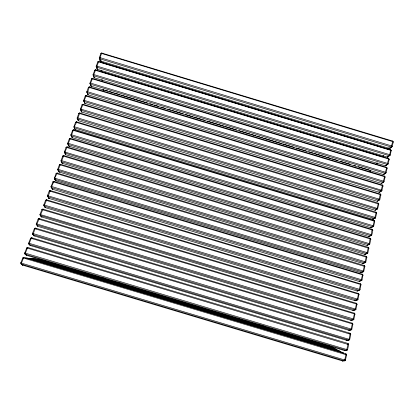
<?xml version="1.0" encoding="UTF-8"?>
<svg xmlns="http://www.w3.org/2000/svg" width="414" height="414" viewBox="0 0 414 414"><rect width="100%" height="100%" fill="white"/><g stroke="black" fill="none" stroke-linecap="round" stroke-linejoin="round"><path stroke-width="0.62" d="M72.388 137.696L72.202 137.702A0.89 0.818 -9.6 0 1 71.663 136.667L70.872 134.871A0.916 0.259 21.4 0 1 71.575 134.798L373.159 225.733L372.781 226.629L373.117 225.899L374.204 221.138L73.252 130.358L71.399 135.487L72.419 137.66M370.794 227.534L370.965 227.772A0.885 0.812 45.1 0 0 371.974 227.214L373.738 226.06M359.968 289.696L359.399 289.308L360.408 284.428L49.551 191.035L49.928 191.123L50.327 190.543L360.268 283.745A0.931 0.849 51.8 0 1 360.956 284.868L359.957 289.702A0.931 0.854 52.6 0 1 358.912 290.307L357.07 290.876M353.872 319.261L353.287 318.915L354.332 313.869L38.492 219.115L38.823 219.197L39.268 218.561L354.203 313.124A0.952 0.869 56.8 0 1 354.891 314.273L353.861 319.266A0.952 0.875 57.6 0 1 352.8 319.898L351.139 320.384L37.84 226.36L36.742 224.926L352.8 319.898L353.194 319.261L353.287 318.915L36.479 223.855L36.939 223.964L39.247 218.566M38.761 259.64L38.75 259.759M50.332 190.538L47.946 196.841L358.912 290.307L359.305 289.65L359.399 289.308L47.465 195.646M345.462 360.185L346.544 354.938L345.995 354.705L23.448 258.02L21.362 263.397L21.342 264.111L344.339 360.858A0.988 0.9 64.6 0 0 345.426 360.19L20.767 262.926A0.994 0.911 -29.9 0 0 21.342 264.111L22.553 265.105L342.714 360.998L344.603 360.563L345.913 354.632M41.871 216.729C41.131 217.692 40.049 215.12 40.701 214.457L42.999 209.122M364.242 265.483L57.142 173.068L54.757 178.186L363.202 271.015L364.258 266.192C364.31 265.12 364.289 266.285 364.843 266.559L363.761 271.356A0.921 0.849 51.8 0 1 362.716 271.951L361.06 272.624A0.911 0.844 51.9 0 0 362.059 272.153M366.255 256.338L60.496 164.28L58.374 169.409L57.996 169.321L365.231 261.767L364.744 262.755L366.271 257.027C366.199 255.935 366.607 257.342 366.82 257.425L365.779 262.16A0.911 0.844 50.3 0 1 364.739 262.755L363.073 263.501A0.906 0.838 50.4 0 0 364.041 263.092M63.803 155.571L61.717 160.642L61.365 160.56L367.239 252.643L366.747 253.632L368.274 247.945C368.253 246.858 368.47 248.064 368.812 248.353L367.782 253.047A0.906 0.838 48.9 0 1 366.747 253.632L61.567 161.739A0.911 0.844 -13.5 0 1 61.018 160.673L62.731 156.094L63.378 156.109L368.864 248.265M350.767 334.331L31.221 238.376L29.275 243.334L349.726 339.496A0.968 0.89 61.1 0 1 348.614 340.153L346.973 340.474L30.279 245.523L29.151 244.369A0.973 0.895 -26.3 0 1 28.597 243.23L29.29 243.292L28.747 243.163M348.655 344.567L348.055 344.277L346.487 350.451L25.27 254.191A0.983 0.9 -28.1 0 1 24.716 253.037L26.662 248.121A0.978 0.9 -27.2 0 1 27.909 247.515L347.936 343.454A0.973 0.89 62 0 1 348.635 344.634L27.355 248.146L25.389 253.156L347.574 349.794A0.978 0.895 62.9 0 1 346.487 350.451L344.857 350.679L26.434 255.257L25.27 254.191A0.983 0.9 -28.1 0 1 24.716 253.037L25.404 253.114L24.866 252.985M36.789 225.056L36.779 225.04A0.957 0.88 -22.7 0 1 36.241 223.933L38.109 219.12L38.466 219.109L38.155 219.089M388.632 158.464L95.681 69.837L93.75 74.551L387.633 163.427L387.271 164.301L388.699 158.562L388.658 159.033A0.885 0.316 10.5 0 1 389.16 159.525L388.135 163.913L386.391 165.248M392.7 141.065L101.922 53.101A0.859 0.787 -1.4 0 0 100.835 53.603L99.298 57.784A0.864 0.787 -1.8 0 0 99.836 58.783L391.22 146.986L392.767 141.153L392.731 141.614A0.88 0.336 9.9 0 1 393.222 142.126L392.213 146.452L390.443 147.917A0.849 0.776 37.8 0 1 389.46 148.44L391.266 146.934L391.716 145.945L99.965 57.629L101.803 53.013M382.458 185.068L86.236 95.546L84.254 100.4L381.392 190.129L381.015 191.02L382.484 185.146L382.443 185.643A0.895 0.279 11.4 0 1 382.96 186.098L381.91 190.585L380.197 191.708M383.488 181.166L384.57 176.219L384.528 176.706A0.89 0.29 11.1 0 1 385.041 177.176L384.001 181.632L382.277 182.828A0.864 0.797 41.3 0 1 381.273 183.371L383.038 182.139L383.488 181.166L87.483 91.717A0.895 0.285 22.1 0 0 86.785 91.815L87.499 93.755A0.869 0.802 -5.4 0 0 88.042 94.77C88.912 94.946 86.888 93.854 87.328 92.84L382.991 182.181A0.869 0.802 41.3 0 0 384.001 181.632A0.895 0.285 11.3 0 0 383.488 181.166L382.991 182.181M383.204 174.537L385.33 172.928L386.645 167.354L386.604 167.841A0.89 0.3 10.8 0 1 387.106 168.322L386.076 172.742L384.342 174.004M97.104 68.636A0.88 0.316 22.9 0 1 96.835 68.331A0.859 0.787 -2.7 0 0 97.373 69.324L96.757 66.633L98.729 61.396M376.078 212.185L76.585 121.819L76.228 122.363C76.647 123.667 73.149 127.051 74.561 126.793L375.017 217.422L374.654 218.287L376.088 212.832C376.062 211.771 376.336 213.169 376.673 213.2M83.007 104.245L81.056 109.161L379.281 199.165L378.789 200.164L380.383 194.135L380.342 194.637A0.9 0.264 11.7 0 1 380.859 195.087L379.804 199.605L377.082 201.22A0.875 0.807 43.5 0 0 378.101 200.661L378.091 200.666M388.658 159.033L95.355 70.302A0.89 0.316 22.8 0 0 94.646 70.432L93.083 74.68L93.745 76.745A0.864 0.792 -3.5 0 0 94.283 77.744C94.459 78.872 93.321 72.414 93.626 75.69L387.137 164.456A0.864 0.792 39.4 0 0 388.135 163.913A0.89 0.305 10.7 0 0 387.633 163.427L387.633 163.427M89.465 86.966L89.471 86.976A0.875 0.807 -4.9 0 0 88.368 87.509L86.785 91.815A0.875 0.807 -5.4 0 0 87.328 92.84L89.408 86.914L384.544 176.147M91.546 85.895C90.889 87.489 90.154 83.866 90.635 83.142L92.508 78.349M382.443 185.643L85.895 96.048A0.9 0.279 21.9 0 0 85.196 96.141L83.597 100.478L84.891 103.391L85.134 103.283M385.243 165.383L385.33 165.812L387.137 164.456M353.033 310.314L354.86 309.931A0.921 0.269 -75 0 0 355.347 308.942L355.916 309.305A0.947 0.864 55.9 0 1 354.86 309.931L40.546 215.549A0.952 0.875 -20.9 0 1 39.998 214.442L355.952 309.222M76.585 121.819L76.104 122.327L376.652 213.122M364.915 254.005L365.07 254.455A0.9 0.833 49 0 0 366.064 253.989M39.998 214.442L41.85 209.67L42.564 209.738L356.428 304.016L356.987 304.326L355.926 309.305M358.912 290.307A0.906 0.264 -74.4 0 0 359.399 289.308L359.983 289.588M368.858 236.177L369.014 236.591A0.89 0.818 46.3 0 0 370.033 236.027L370.007 236.037M387.261 156.828C387.333 158.107 389.646 155.519 389.683 154.655L390.738 149.827L390.702 150.292A0.885 0.326 10.2 0 1 391.199 150.794L390.179 155.152L388.425 156.549A0.854 0.781 38.6 0 1 387.437 157.082L387.281 156.699M344.339 360.858A0.957 0.279 -76.7 0 0 344.826 359.895L345.4 360.108M379.038 191.884L379.177 192.267A0.869 0.802 42.4 0 0 380.135 191.879M41.897 209.639L42.564 209.738L42.984 209.122L356.247 303.224A0.942 0.864 55.1 0 1 356.935 304.368L356.971 304.347M56.045 180.701L54.855 179.334A0.921 0.854 -16.4 0 1 54.306 178.253L54.757 178.186L54.353 178.155M337.984 350.948L337.979 350.41L337.995 350.865M330.62 347.087L330.605 346.735L330.6 347.242M335.438 349.67L335.402 349.064L334.134 348.422A0.89 0.859 74 0 1 334.631 348.805M23.458 258.02L22.879 257.927L23.448 258.067A0.957 0.264 -70.2 0 1 24.012 257.368L345.799 353.784A0.983 0.9 63.8 0 1 346.502 354.979M332.975 348.433L332.944 347.838A0.88 0.849 74.1 0 1 333.503 348.407M386.624 167.308L92.622 78.427A0.869 0.802 -3.9 0 0 91.52 78.939L89.947 83.214A0.875 0.802 -4.4 0 0 90.49 84.233L385.072 173.285L385.605 172.281L90.65 83.105A0.895 0.3 22.4 0 0 89.947 83.214L90.459 84.72M375.581 217.712L375.017 217.422L375.55 217.842A0.885 0.828 45.8 0 1 374.52 218.411L74.453 127.9A0.89 0.833 -9.9 0 1 73.904 126.85L75.524 122.337L76.104 122.327L75.71 122.27M54.291 178.222L56.045 173.601L56.692 173.637L364.858 266.502M47.408 195.667L47.398 195.755A0.937 0.859 -17.5 0 0 47.946 196.841L48.102 195.739L47.574 195.636M96.674 67.798L96.203 66.204L97.751 61.986A0.885 0.326 23.1 0 1 98.46 61.846L390.744 150.303M88.368 87.509A0.895 0.295 22.2 0 1 89.072 87.406L89.305 86.966M386.645 167.841L92.224 78.82A0.895 0.305 22.5 0 0 91.52 78.939M59.409 171.898L59.145 172.043L58.224 170.501A0.916 0.849 -14.9 0 1 57.675 169.429L57.996 169.321L57.717 169.321M374.08 220.512L374.039 220.533A0.89 0.818 44.4 0 1 374.691 221.599L373.687 226.173A0.895 0.818 45 0 1 372.667 226.737L71.415 135.911A0.9 0.823 -9.5 0 1 70.872 134.871L72.548 130.477A0.911 0.264 21.5 0 1 73.252 130.4L73.583 129.882L374.142 220.517L374.209 220.848L374.142 220.517M352.8 319.898A0.926 0.269 -75.3 0 0 353.287 318.915L353.887 319.178M51.341 187.092L51.947 188.163A0.921 0.844 -16 0 0 52.485 189.229L52.832 188.991L52.506 189.255L51.584 187.64A0.931 0.849 -15.9 0 1 51.041 186.559L52.951 181.87M335.443 349.628L335.371 349.038L34.817 258.978L34.491 259.33M367.813 252.928L367.239 252.643L367.834 252.995L364.972 254.45M363.787 271.248L363.202 270.973L363.771 271.351M365.81 262.046L365.231 261.767L365.831 262.114L364.103 262.916M369.821 243.96L369.769 244.012A0.906 0.833 47.5 0 1 368.739 244.591L64.879 153.056A0.906 0.838 -12.1 0 1 64.33 152L65.029 151.954L67.089 146.939L370.235 238.273L369.06 244.125L367.052 245.486A0.895 0.823 47.6 0 0 368.072 244.912L368.062 244.917M332.985 348.397L332.918 347.812L331.717 347.217A0.875 0.844 74.2 0 1 332.333 347.951M31.221 238.417L30.859 238.324L31.221 238.417A0.942 0.264 -70.8 0 1 31.759 237.771L350.047 333.234A0.968 0.885 60.2 0 1 350.741 334.409L349.726 339.496M30.822 258.931L30.76 258.522L29.239 258.408L340.541 351.61A0.931 0.895 73.8 0 1 341.203 352.526M27.355 248.188L27.107 248.121L27.355 248.188A0.947 0.264 -70.5 0 1 27.909 247.515M64.32 151.959L66.147 147.389M391.711 145.982L391.758 145.961A0.88 0.331 10.1 0 1 392.213 146.452A0.859 0.781 37.8 0 1 391.22 146.986M379.281 199.165L379.286 199.206A0.9 0.259 11.8 0 1 379.804 199.605A0.88 0.818 43.4 0 1 378.789 200.164L80.937 110.238A0.885 0.823 -7.5 0 1 80.388 109.203L81.998 104.835A0.88 0.818 -7 0 1 83.116 104.307L380.362 194.068M371.782 234.945L371.736 235.054A0.9 0.823 46.3 0 1 370.711 235.628L68.16 144.445A0.906 0.833 -10.8 0 1 67.617 143.399L68.315 143.342L70.354 138.374L372.196 229.356L372.264 229.698L372.196 229.356M30.796 259.081L30.745 258.522A0.926 0.89 -37.2 0 0 30.108 258.564M36.758 224.6C36.96 224.657 36.903 223.627 36.261 223.855M67.601 143.358L69.298 138.887L70.007 138.902L372.248 230.013L372.802 230.381L371.772 235.028M98.46 61.846L98.78 61.391L390.723 149.78M95.313 70.287L95.582 69.878M85.874 96.012L86.236 95.546M89.072 87.406L384.57 176.706M377.739 208.63L377.687 208.687A0.885 0.823 44.6 0 1 376.662 209.251L77.708 119.035A0.89 0.828 -8.7 0 1 77.159 117.995L78.769 113.514L79.441 113.519L378.8 204.076M374.168 221.154L374.209 220.853L374.168 221.154A0.911 0.264 11.8 0 1 374.691 221.599M73.252 130.4L73.614 129.877M389.331 147.933L389.336 148.471L389.315 148.005M372.745 218.664L372.812 219.332L375.57 217.826M389.005 149.475L389.212 148.274M388.456 149.34L388.715 147.855M372.719 218.783L372.848 219.316A0.88 0.818 45.9 0 0 373.868 218.752M385.563 172.307L385.569 172.265A0.89 0.295 11 0 1 386.076 172.742A0.869 0.797 40.3 0 1 385.072 173.285L385.087 173.269M92.218 78.784L92.596 78.37M380.342 194.637L82.697 104.752A0.9 0.269 21.7 0 0 81.998 104.835M348.945 333.482L350.047 333.234A0.937 0.274 -75.8 0 1 350.156 334.072L349.095 339.226L349.67 339.402M351.802 329.332L352.831 324.286A0.957 0.88 58.5 0 0 352.133 323.122L35.573 228.13A0.931 0.259 -71.1 0 0 35.04 228.756L34.585 228.647L352.262 323.898L351.196 329.037L32.856 233.501L33.136 233.574A0.937 0.259 -70.9 0 0 32.991 234.66L34.108 235.913L349.069 330.372L350.72 329.974A0.963 0.88 59.4 0 0 351.791 329.332L351.807 329.249M356.247 303.224A0.916 0.269 -74.9 0 1 356.366 303.995L355.388 308.958L354.86 309.931M356.263 300.109L357.95 299.451L358.954 294.566A0.937 0.854 53.4 0 0 358.27 293.433L46.766 199.822C46.363 200.091 45.354 200.402 46.233 200.376L358.405 294.137L357.375 299.115L357.95 299.451A0.942 0.859 54.2 0 1 356.899 300.067L355.217 300.719L355.057 300.29M53.949 181.394C53.634 182.217 52.537 181.699 53.551 181.963L362.395 274.818L361.386 279.693L51.621 186.497L53.934 181.399L362.25 274.161A0.921 0.844 50.3 0 1 362.933 275.269L361.945 280.055A0.926 0.844 51 0 1 360.91 280.656L359.212 281.458A0.921 0.838 51.1 0 0 360.242 280.863M347.574 349.794L348.635 344.634M368.915 244.467L369.769 244.012L370.84 239.302M375.55 217.842L376.621 213.257A0.885 0.823 45.2 0 0 375.979 212.191L376.021 212.17M362.716 271.951A0.895 0.259 -73.8 0 0 363.202 270.973L362.716 271.951L54.855 179.334L55 178.248L54.839 179.309M74.453 127.9C74.494 124.64 74.189 130.783 75.576 129.38M378.779 203.998C378.049 203.823 378.37 202.7 378.22 203.704L377.159 208.263L377.718 208.552L77.853 117.933L77.708 119.035L77.775 118.176L79.798 113.006L378.246 203.108A0.88 0.818 44 0 1 378.748 204.138L377.687 208.687L374.981 210.234A0.875 0.812 44.6 0 0 375.995 209.67M87.483 91.717L87.328 92.84M90.65 83.105L90.49 84.233M100.007 57.639C99.189 57.696 101.244 62.084 100.436 60.961A0.854 0.781 -1.9 0 1 99.898 59.973L99.298 57.784A0.885 0.331 23.3 0 1 100.007 57.639L99.836 58.783M82.707 104.716L83.11 104.297M61.567 161.739C61.66 158.603 61.215 164.363 62.731 163.194M67.653 143.275C69.045 142.607 67.539 145.863 68.315 143.342L371.203 234.624C372.481 235.571 371.022 230.639 372.217 230.008L372.264 229.723L372.802 230.344M71.575 134.798L71.415 135.911M81.056 109.161L80.937 110.238L81.087 109.13A0.906 0.264 21.5 0 0 80.388 109.203L81.931 111.982M46.673 199.781L44.251 205.639L45.24 207.6A0.937 0.859 -19.3 0 1 44.64 206.752M51.584 187.64L51.683 186.512L51.584 187.64L360.91 280.656L361.391 279.652L361.996 280.004M25.404 253.114L25.27 254.191A0.952 0.264 -70.3 0 1 25.404 253.114L25.363 253.13M29.151 244.369A0.947 0.264 -70.6 0 1 29.29 243.292L29.151 244.369L348.614 340.153L349.1 339.185A0.942 0.274 -76 0 1 348.614 340.153M40.034 214.348L40.701 214.457L40.546 215.549M392.731 141.614L101.544 53.447A0.885 0.336 23.4 0 0 100.835 53.603M96.871 66.085L389.724 154.67L389.186 155.685L96.747 67.203A0.864 0.792 -2.6 0 1 96.203 66.204A0.89 0.321 23 0 1 96.907 66.069L96.747 67.203M345.799 353.784A0.952 0.279 -76.5 0 1 345.902 354.674L346.518 354.917M350.197 334.082L350.751 334.403M356.407 304L356.961 304.264M44.407 205.09L44.267 206.146L356.899 300.067L357.287 299.42L357.38 299.074L43.987 204.951L44.422 205.049M366.851 257.306L60.046 164.834L59.404 164.808L57.66 169.388M20.788 262.952L22.76 257.979A0.988 0.906 -29 0 1 24.012 257.368M28.597 243.23L30.522 238.366A0.973 0.89 -25.4 0 1 31.759 237.771L32.313 238.376M351.771 329.218L351.201 328.995L350.72 329.974L32.991 234.66A0.968 0.89 -24.5 0 1 32.442 233.532L34.346 228.719A0.963 0.885 -23.6 0 1 35.573 228.13L36.106 228.771M46.766 199.822L46.751 199.807A0.942 0.864 -18.3 0 0 45.566 200.392L43.718 205.049A0.947 0.864 -19.2 0 0 44.267 206.146M49.235 191.051L49.582 191.04L49.214 191.077L47.398 195.755L48.935 198.409L357.225 291.037A0.926 0.844 52.7 0 0 358.26 290.437L358.25 290.442M348.039 344.319L348.039 344.319A0.947 0.274 -76.2 0 0 347.936 343.454M77.837 117.974L77.439 117.85L77.853 117.933M352.852 324.198L352.262 323.898L352.878 324.25M354.917 314.179L354.332 313.874L354.901 314.267M359.005 294.489L358.41 294.142L358.974 294.556M360.889 284.672L360.413 284.428L360.972 284.858M362.871 275.067L362.395 274.818L362.959 275.253M100.193 62.064L100.907 60.418M101.342 60.879L100.742 62.266A0.875 0.45 26.5 0 0 100.405 62.209M91.572 85.822L91.173 86.226A0.864 0.797 -4.5 0 1 90.63 85.217A0.885 0.295 22.3 0 0 90.909 85.512M28.887 258.957L29.223 258.419L28.923 258.879M331.417 347.569L331.697 347.211L331.386 347.636M21.342 264.111A0.963 0.269 -70 0 1 21.476 263.045L20.86 262.9M338.9 351.279L339.201 350.948L340.639 351.957M338.854 351.388L339.216 350.948A0.921 0.885 73.8 0 1 339.858 351.698M69.267 146.028L69.055 146.235L69.314 145.94M34.424 259.474L34.817 258.978L36.127 259.123A0.895 0.864 -37.4 0 0 35.2 259.387M352.293 323.939L352.247 323.939A0.931 0.274 -75.5 0 0 352.133 323.122M354.358 313.91L354.317 313.916A0.921 0.269 -75.2 0 0 354.203 313.124M358.436 294.178L358.389 294.178A0.911 0.264 -74.5 0 0 358.27 293.433M336.37 349.892L336.618 349.659L337.974 350.389L32.126 258.678L31.888 258.879L33.493 258.828L336.629 349.664A0.906 0.869 73.9 0 1 337.27 350.456M360.397 284.47L360.397 284.47A0.906 0.264 -74.2 0 0 360.268 283.745M362.405 274.824L362.379 274.86A0.9 0.259 -73.9 0 0 362.25 274.161M22.961 264.722L22.553 265.105A0.983 0.9 -30.1 0 1 21.937 264.344M75.596 129.354L75.281 129.566A0.885 0.823 -10 0 1 74.737 128.526M62.778 163.106L62.447 163.339A0.906 0.838 -13.6 0 1 61.903 162.283M41.928 216.636L41.56 216.931A0.942 0.864 -21.1 0 1 40.991 215.891M30.595 245.305L30.289 245.533L30.517 245.414M370.633 170.356L369.386 171.794M77.175 117.886L77.154 117.985M73.956 126.731L73.894 126.829M93.75 74.572L93.792 74.556A0.89 0.31 22.7 0 0 93.083 74.68A0.869 0.797 -3.5 0 0 93.626 75.69L93.626 75.69M341.648 352.459L343.263 352.966A0.947 0.911 73.7 0 1 343.786 353.359M375.891 164.332L377.252 162.769M383.587 155.498L382.505 156.74L101.44 71.715A0.833 0.693 1.7 0 1 100.933 70.825A0.854 0.43 26 0 0 101.244 71.27M369.847 171.815L370.654 170.894M376.429 164.27L377.283 163.297M84.254 100.395L84.145 101.508L84.275 100.426A0.9 0.274 21.8 0 0 83.597 100.478A0.88 0.818 -6.4 0 0 84.145 101.508L381.03 190.999L379.193 192.256L379.027 191.951M372.683 226.732L370.965 227.772L370.794 227.441M368.739 244.591L369.226 243.598L64.382 151.876M34.346 228.719L34.497 228.637M26.682 255.138L26.434 255.257A0.973 0.895 -28.3 0 1 25.828 254.377M30.507 238.319L30.833 238.319L30.522 238.366M370.809 239.344L370.82 239.339A0.9 0.828 46.9 0 0 370.132 238.278L370.173 238.262M56.009 180.742L55.802 180.799A0.916 0.849 -16.5 0 1 55.259 179.728L55.269 179.748M372.771 230.427L372.76 230.432A0.895 0.823 45.6 0 0 372.093 229.366L372.134 229.346M59.342 171.986L59.14 172.033A0.911 0.844 -15 0 1 58.597 170.966M57.142 173.068L56.754 173.657L56.226 173.554M386.526 167.256L386.474 167.287A0.864 0.797 39.9 0 1 387.106 168.322M60.496 164.28L60.108 164.855L59.58 164.756M383.183 174.47L383.343 174.542A0.859 0.792 40.4 0 0 384.316 174.087M388.591 158.464L388.539 158.49A0.864 0.792 39 0 1 389.16 159.525M392.658 141.071L392.617 141.096A0.854 0.781 37.4 0 1 393.222 142.126M368.822 248.348L368.812 248.353A0.906 0.833 48.2 0 0 368.149 247.261L63.818 155.571L63.44 156.13L62.752 156.068M381.263 183.376L88.053 94.801M67.109 146.934L66.499 147.42L370.251 238.935C371.332 239.411 370.012 238.904 370.261 238.309M364.832 266.569L364.843 266.559A0.916 0.844 51 0 0 364.144 265.472L364.175 265.462M81.884 112.039L81.708 112.039A0.875 0.812 -7.6 0 1 81.165 111.014L81.356 111.216L81.165 111.014M79.824 112.996L79.472 113.524L78.795 113.483M380.264 194.011L380.223 194.031A0.88 0.812 42.9 0 1 380.859 195.087M70.375 138.369L70.007 138.902L69.49 138.814M379.177 192.267L84.886 103.376A0.875 0.807 -6.5 0 1 84.311 102.465M368.848 236.244L369.014 236.591L371.311 235.297M377.05 201.23L81.708 112.039M331.096 347.144A0.864 0.833 74.2 0 0 330.543 346.632L39.853 259.573L41.157 259.681A0.864 0.833 -37.6 0 0 40.784 259.656M382.376 185.027L382.334 185.042A0.875 0.807 41.8 0 1 382.96 186.098M332.954 347.853L37.188 259.464L38.693 259.412L331.717 347.217M66.054 147.425L66.473 147.41L66.173 147.389M374.965 210.24L78.505 120.774A0.88 0.818 -8.8 0 1 77.961 119.739L77.972 119.76M366.83 257.42L366.82 257.425A0.911 0.838 49.6 0 0 366.157 256.328L366.188 256.318M61.018 160.673L61.184 160.544M51.062 186.455L51.59 186.491L51.036 186.548M390.63 149.739L390.614 149.744A0.859 0.787 38.2 0 1 391.199 150.794M43.889 204.94L44.21 205.784M384.456 176.11L384.404 176.136A0.869 0.802 40.8 0 1 385.041 177.176M354.239 309.879L354.239 309.879A0.937 0.859 56 0 1 354.151 310.117M334.108 348.412L36.127 259.123M386.355 165.357A0.859 0.787 39.5 0 1 385.398 165.781L385.227 165.517M32.592 233.455L32.892 233.512L32.442 233.532M329.29 346.078L330.543 346.632M367.052 245.486L65.728 154.722A0.9 0.828 -12.2 0 1 65.184 153.672L65.2 153.692M26.744 248.053L27.112 248.121L26.662 248.121M329.342 346.052L329.384 346.057A0.859 0.828 74.3 0 1 329.989 346.756M359.186 281.468L52.485 189.229M34.802 258.978L34.817 258.978A0.9 0.869 -37.4 0 0 33.788 259.361M34.124 235.913L34.077 235.887A0.957 0.88 -24.6 0 1 33.493 234.893M27.127 258.32A0.942 0.906 -37.1 0 1 27.909 258.207L26.429 258.046A0.952 0.916 -37.1 0 0 25.678 258.15M48.935 198.409L49.235 198.109L48.883 198.368A0.931 0.854 -17.6 0 1 48.283 197.649M37.85 226.37L37.85 226.37A0.952 0.875 -22.8 0 1 37.255 225.371M35.014 228.725L32.991 234.66M55.802 180.799L361.06 272.624M45.24 207.6L355.217 300.719A0.931 0.854 54.4 0 0 356.175 300.341M41.56 216.931L353.189 310.5A0.937 0.859 56 0 0 354.017 310.298M103.003 277.991L104.245 278.363M119.708 282.995L120.945 283.367M123.827 284.232L125.054 284.599M132.087 286.705L133.324 287.078M238.521 318.599L239.758 318.971M246.791 321.078L248.022 321.45M259.138 324.778L260.375 325.15M263.273 326.02L264.51 326.387M30.745 258.522L339.216 350.948M27.909 258.207L341.892 352.283A0.937 0.9 73.7 0 1 342.523 352.935M100.436 60.961L389.46 148.44M101.363 62.452L113.12 66.012M115.547 66.747L126.731 70.132M127.885 70.478L225.2 99.934M226.349 100.281L243.054 105.337M245.502 106.077L256.664 109.456M257.787 109.793L315.509 127.264M316.684 127.621L374.365 145.076M375.462 145.407L387.84 149.154M97.373 69.324L387.437 157.082M94.294 77.775L385.398 165.781M104.675 90.029L107.78 90.971M108.96 91.328L113.348 92.653M114.466 92.99L120.148 94.708M121.193 95.023L135.264 99.277M136.227 99.567L147.503 102.977M149.832 103.681L153.004 104.638M154.158 104.99L158.5 106.305M160.948 107.04L165.289 108.354M167.665 109.073L170.858 110.036M171.945 110.367L183.221 113.778M185.389 114.43L192.717 116.644M193.736 116.955L202.394 119.568M203.238 119.827L205.096 120.386M207.342 121.064L224.274 126.187M225.273 126.487L236.653 129.924M238.878 130.596L250.247 134.038M251.246 134.338L255.811 135.72M256.809 136.02L259.904 136.956M260.753 137.21L262.605 137.774M263.614 138.074L281.763 143.565M282.783 143.87L294.111 147.296M296.388 147.984L306.453 151.027M308.756 151.721L313.243 153.076M314.319 153.403L325.59 156.808M326.687 157.144L331.138 158.49M332.251 158.826L337.917 160.539M340.292 161.253L343.47 162.216M344.619 162.562L350.249 164.265M353.898 165.367L355.797 165.942M358.224 166.676L369.36 170.04M91.173 86.226L383.343 174.542M75.281 129.566L372.848 219.316M72.202 137.702L370.965 227.772M68.46 145.169L68.465 145.179A0.895 0.823 -10.9 0 0 68.978 146.173L369.014 236.591M62.447 163.339L365.07 254.455M58.224 170.501L58.343 169.398L58.219 170.485L364.744 262.755M59.14 172.033L363.073 263.501M351.957 320.198A0.947 0.869 57.8 0 1 351.139 320.384L350.984 320.182M32.696 258.957A0.911 0.875 -37.3 0 1 33.482 258.828L33.565 258.962M351.709 329.187L351.201 328.995A0.931 0.274 -75.7 0 1 350.72 329.974M371.239 234.645L370.711 235.628L371.218 234.666M349.069 330.372L348.914 330.16A0.926 0.269 -75.7 0 0 349.069 330.372A0.952 0.875 59.5 0 0 349.902 330.17M38.693 259.412L38.683 259.407A0.88 0.849 -37.5 0 0 38.305 259.381M347.951 340.075A0.963 0.88 61.3 0 1 346.973 340.474L346.818 339.966M101.518 53.416L101.901 53.044M347.548 349.701L346.973 349.483A0.947 0.279 -76.4 0 1 346.487 350.451M344.857 350.679L344.707 350.441A0.942 0.274 -76.3 0 0 344.857 350.679A0.968 0.89 63 0 0 345.726 350.441M343.553 360.796A0.978 0.895 64.8 0 1 342.714 360.998L342.569 360.744M65.733 154.732L64.615 152.559M389.714 154.686L389.683 154.696A0.885 0.321 10.4 0 1 390.179 155.152A0.859 0.787 38.6 0 1 389.186 155.685M381.392 190.129L381.392 190.129A0.895 0.274 11.5 0 1 381.91 190.585A0.875 0.807 42.3 0 1 380.896 191.139M68.988 146.189L67.891 143.979M357.975 299.348L357.38 299.074A0.911 0.269 -74.7 0 1 356.899 300.067M43.061 209.142L43.077 209.158A0.947 0.869 -20.1 0 0 41.866 209.732L41.866 209.732M54.011 181.42L54.032 181.446A0.926 0.849 -15.1 0 0 52.847 182L52.832 181.958M39.335 218.587L39.346 218.592A0.957 0.875 -21.8 0 0 38.124 219.177L38.124 219.177M63.88 155.597L63.901 155.623A0.911 0.838 -12.7 0 0 62.742 156.166L62.742 156.166M57.22 173.093L57.23 173.109A0.921 0.854 -15.6 0 0 56.056 173.668L56.045 173.632M73.666 129.908L73.692 129.944A0.895 0.823 -8.9 0 0 72.548 130.477M50.404 190.569L50.42 190.585A0.937 0.854 -16.7 0 0 49.225 191.144L49.225 191.144M67.171 146.96L67.192 146.991A0.906 0.833 -11.4 0 0 66.038 147.529L66.023 147.487M60.568 164.311L60.579 164.327A0.916 0.849 -14.2 0 0 59.414 164.881L59.414 164.881M76.647 121.851L76.662 121.876A0.89 0.828 -9.3 0 0 75.534 122.415L75.524 122.384M70.437 138.4L70.452 138.431A0.9 0.828 -10.1 0 0 69.309 138.964L69.298 138.933M86.288 95.577L86.309 95.618A0.88 0.812 -5.9 0 0 85.196 96.141M79.886 113.032L79.902 113.058A0.885 0.823 -8.1 0 0 78.779 113.591L78.763 113.55M95.722 69.868L95.743 69.925A0.869 0.797 -3.1 0 0 94.646 70.432M98.822 61.427L98.848 61.484A0.864 0.792 -2.2 0 0 97.751 61.986M361.996 279.973L361.391 279.652A0.9 0.264 -74.1 0 1 360.91 280.656M77.423 118.575L78.505 120.774M343.372 353.318L343.263 352.966A0.937 0.269 -76.5 0 1 343.372 353.354M101.901 79.395L102.046 80.683M103.034 89.414L103.241 91.23M101.259 70.085L101.44 71.715M102.377 80.057L102.543 81.553M103.453 89.662L103.655 91.478M346.973 340.474A0.931 0.269 -76 0 1 346.813 340.117M30.279 245.523A0.968 0.89 -26.5 0 1 29.684 244.881M84.663 102.651A0.895 0.269 21.7 0 1 84.415 102.46M353.189 310.5A0.911 0.264 -75 0 1 353.033 310.283M351.139 320.384A0.916 0.269 -75.4 0 1 350.994 320.234M352.195 319.758A0.947 0.869 57.8 0 1 352.102 320.001M100.405 60.439A0.88 0.326 23.2 0 1 100.084 60.221M99.976 60.113A0.88 0.326 23.2 0 1 99.898 59.973M390.443 147.917A0.875 0.326 10.2 0 1 389.791 148.021M388.425 156.549A0.875 0.316 10.5 0 1 388.12 156.647M26.703 255.112A0.947 0.259 -70.3 0 1 26.434 255.257M350.13 329.741A0.952 0.875 59.5 0 1 350.037 329.989M87.566 93.864A0.89 0.285 22 0 1 87.499 93.755M382.277 182.828A0.885 0.279 11.4 0 1 381.879 182.905M341.617 352.516A0.931 0.264 -76.4 0 1 341.892 352.283M335.371 349.038A0.895 0.864 74 0 1 335.971 349.644M334.724 349.007A0.89 0.859 74 0 1 334.766 349.271M342.714 360.998A0.947 0.274 -76.7 0 1 342.575 360.801M22.946 264.758A0.952 0.264 -70 0 1 22.553 265.105M382.733 156.482A0.849 0.43 7.2 0 0 383.411 156.28A0.833 0.688 33.3 0 1 382.727 156.782M36.675 259.376A0.885 0.854 -37.5 0 1 37.415 259.267M357.225 291.037A0.9 0.259 -74.4 0 1 357.059 290.825M337.912 350.301A0.911 0.88 73.9 0 1 338.523 350.917M31.159 258.962A0.916 0.885 -37.3 0 1 32.126 258.678M340.541 351.61A0.921 0.259 -76.4 0 1 340.634 352.107M28.473 258.548A0.937 0.9 -37.2 0 1 29.342 258.367M39.025 259.801A0.869 0.844 -37.6 0 1 39.93 259.547M384.047 174.087A0.885 0.29 11.1 0 1 383.814 174.087M355.217 300.719A0.906 0.264 -74.7 0 1 355.052 300.362M64.843 152.823L65.029 151.954L64.843 152.787M360.899 272.319L360.961 272.609L360.899 272.319M362.912 263.175L362.964 263.48L362.912 263.138M373.159 225.733L373.713 226.018L373.164 225.775M369.226 243.598L369.795 243.882L369.236 243.639M377.159 208.263L376.678 209.241L377.159 208.263M39.553 260.028L39.837 259.588L39.553 260.028M37.032 259.754L37.172 259.49L37.032 259.754"/></g></svg>
